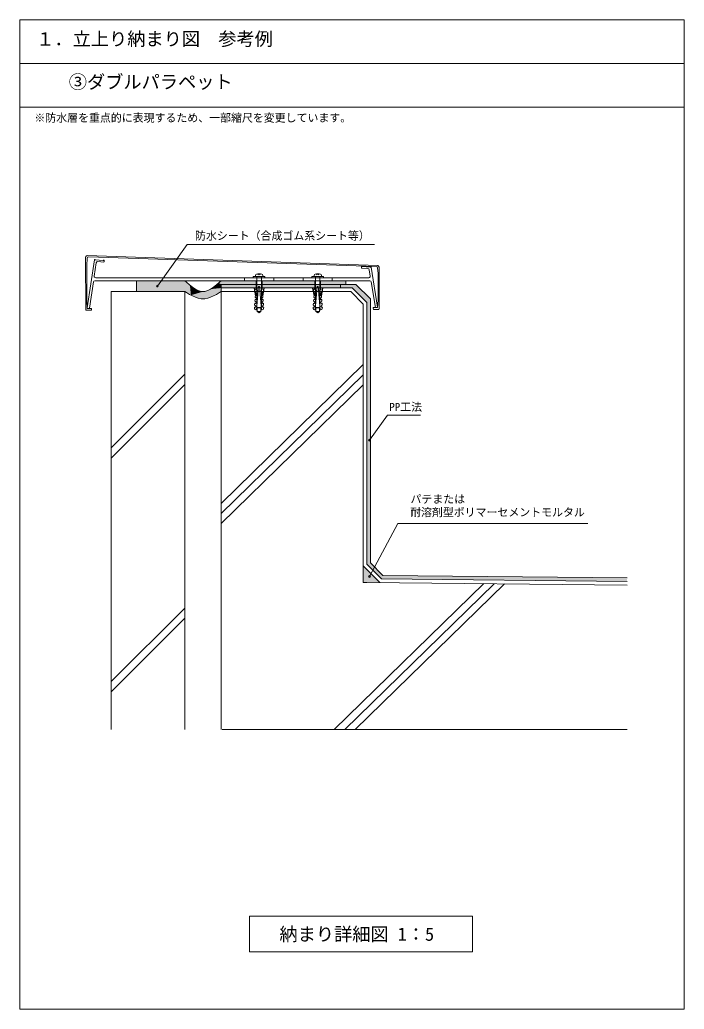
# Model space of a CAD drawing. Units: millimetres, scale not verified. Extents: x -494 to 418, y -681 to 679.
import ezdxf
from ezdxf.enums import TextEntityAlignment as Align

# ---------------------------------------------------------------- set-up
doc = ezdxf.new("R2010")
doc.units = ezdxf.units.MM
doc.header["$LTSCALE"] = 5
doc.header["$PDMODE"] = 32
doc.header["$PDSIZE"] = 2.5
for name, color, linetype, lineweight in [('0-2_付帯物', 7, 'Continuous', 18), ('0-3_文字', 2, 'Continuous', 18), ('0-4_施工箇所', 2, 'Continuous', 18), ('0-5_枠', 6, 'Continuous', 18), ('0-6_躯体', 4, 'Continuous', 18)]:
    doc.layers.add(name, color=color, linetype=linetype, lineweight=lineweight)
doc.styles.add('ＭＳ ゴシック', font='')
doc.styles.get('ＭＳ ゴシック').set_extended_font_data('MS Gothic')

msp = doc.modelspace()

# ---------------------------------------------------------------- linework, layer by layer
at = {"layer": '0-2_付帯物'}
for p, q in [((-401.492, 354.946), (-2.541, 341.231)), ((-403.639, 352.951), (-403.429, 280.443)), ((-402.129, 341.485), (-401.697, 351.665)), ((-402.129, 341.485), (-402.129, 292.243)), ((-391.423, 349.184), (-401.423, 283.067)), ((-399.557, 353.5), (-4.771, 340.09)), ((-389.005, 345.108), (-391.768, 326.842)), ((-379.427, 348.257), (-390.43, 349.072)), ((-386.88, 346.803), (-378.751, 346.201)), ((-378.429, 346.501), (-378.429, 348.22)), ((-170.458, 327.822), (-170.605, 326.143)), ((-166.946, 328.452), (-165.355, 330.043)), ((-165.355, 330.043), (-163.764, 328.452)), ((-160.251, 327.822), (-160.105, 326.143)), ((-89.963, 327.822), (-90.109, 326.143)), ((-86.45, 328.452), (-84.859, 330.043)), ((-84.859, 330.043), (-83.268, 328.452)), ((-79.756, 327.822), (-79.609, 326.143)), ((-24.688, 338.235), (-24.688, 339.907)), ((-24.411, 337.935), (-15.991, 337.312)), ((-12.687, 339.072), (-23.69, 339.887)), ((-12.727, 326.867), (-14.165, 335.641)), ((-11.695, 339.116), (-2.695, 284.223)), ((-1.989, 330.236), (-2.63, 338.255)), ((-1.989, 330.486), (-1.989, 293.643)), ((-0.689, 339.236), (-0.689, 281.793)), ((-392.978, 318.842), (-398.437, 282.748)), ((-227.219, 320.543), (-391, 320.543)), ((-389.79, 324.543), (-226.009, 324.543)), ((-13.389, 320.543), (-227.219, 320.543)), ((-14.7, 324.543), (-226.009, 324.543)), ((-185.355, 324.543), (-185.355, 320.543)), ((-173.355, 326.143), (-157.355, 326.143)), ((-173.355, 326.143), (-173.355, 324.543)), ((-173.355, 324.543), (-157.355, 324.543)), ((-169.355, 320.543), (-169.355, 312.567)), ((-161.355, 320.543), (-169.355, 320.543)), ((-168.405, 326.143), (-168.405, 283.643)), ((-162.305, 326.143), (-162.305, 283.643)), ((-161.355, 320.543), (-161.355, 312.567)), ((-157.355, 324.543), (-157.355, 326.143)), ((-145.355, 324.543), (-145.355, 320.543)), ((-104.859, 324.543), (-104.859, 320.543)), ((-92.859, 326.143), (-92.859, 324.543)), ((-92.859, 326.143), (-76.859, 326.143)), ((-92.859, 324.543), (-76.859, 324.543)), ((-80.859, 320.543), (-88.859, 320.543)), ((-88.859, 320.543), (-88.859, 312.567)), ((-87.909, 326.143), (-87.909, 283.643)), ((-81.809, 326.143), (-81.809, 283.643)), ((-80.859, 320.543), (-80.859, 312.567)), ((-76.859, 324.543), (-76.859, 326.143)), ((-64.859, 324.543), (-64.859, 320.543)), ((-5.681, 283.894), (-11.415, 318.867)), ((-170.504, 299.429), (-172.393, 310.144)), ((-169.936, 300.049), (-171.737, 310.26)), ((-170.446, 300.094), (-170.62, 298.101)), ((-169.393, 300.002), (-170.446, 300.094)), ((-169.981, 305.407), (-170.155, 303.414)), ((-168.588, 301.547), (-170.155, 303.414)), ((-168.928, 305.315), (-169.981, 305.407)), ((-169.355, 312.567), (-169.691, 308.727)), ((-168.123, 306.86), (-169.691, 308.727)), ((-166.021, 312.422), (-168.81, 280.543)), ((-164.688, 312.422), (-166.021, 312.422)), ((-161.899, 280.543), (-164.688, 312.422)), ((-161.019, 308.727), (-162.586, 306.86)), ((-160.554, 303.414), (-162.121, 301.547)), ((-160.728, 305.407), (-161.781, 305.315)), ((-161.019, 308.727), (-161.355, 312.567)), ((-160.263, 300.094), (-161.316, 300.002)), ((-158.972, 310.26), (-160.773, 300.049)), ((-160.554, 303.414), (-160.728, 305.407)), ((-160.089, 298.101), (-160.263, 300.094)), ((-158.316, 310.144), (-160.205, 299.429)), ((-90.009, 299.429), (-91.898, 310.144)), ((-89.441, 300.049), (-91.242, 310.26)), ((-89.951, 300.094), (-90.125, 298.101)), ((-88.898, 300.002), (-89.951, 300.094)), ((-89.486, 305.407), (-89.66, 303.414)), ((-88.093, 301.547), (-89.66, 303.414)), ((-88.433, 305.315), (-89.486, 305.407)), ((-88.859, 312.567), (-89.195, 308.727)), ((-87.628, 306.86), (-89.195, 308.727)), ((-85.526, 312.422), (-88.315, 280.543)), ((-84.193, 312.422), (-85.526, 312.422)), ((-81.404, 280.543), (-84.193, 312.422)), ((-80.523, 308.727), (-82.091, 306.86)), ((-80.059, 303.414), (-81.626, 301.547)), ((-80.233, 305.407), (-81.286, 305.315)), ((-80.523, 308.727), (-80.859, 312.567)), ((-79.768, 300.094), (-80.821, 300.002)), ((-78.477, 310.26), (-80.278, 300.049)), ((-80.059, 303.414), (-80.233, 305.407)), ((-79.594, 298.101), (-79.768, 300.094)), ((-77.821, 310.144), (-79.71, 299.429)), ((-402.129, 292.243), (-401.329, 282.493)), ((-169.983, 285.608), (-171.55, 287.475)), ((-169.518, 290.921), (-171.085, 292.788)), ((-169.053, 296.234), (-170.62, 298.101)), ((-160.089, 298.101), (-161.656, 296.234)), ((-159.624, 292.788), (-161.191, 290.921)), ((-159.798, 294.781), (-160.852, 294.688)), ((-159.159, 287.475), (-160.726, 285.608)), ((-159.334, 289.468), (-160.387, 289.375)), ((-159.624, 292.788), (-159.798, 294.781)), ((-159.159, 287.475), (-159.334, 289.468)), ((-89.488, 285.608), (-91.055, 287.475)), ((-89.023, 290.921), (-90.59, 292.788)), ((-88.558, 296.234), (-90.125, 298.101)), ((-79.594, 298.101), (-81.161, 296.234)), ((-79.129, 292.788), (-80.696, 290.921)), ((-79.303, 294.781), (-80.356, 294.688)), ((-78.664, 287.475), (-80.231, 285.608)), ((-78.839, 289.468), (-79.892, 289.375)), ((-79.129, 292.788), (-79.303, 294.781)), ((-78.664, 287.475), (-78.839, 289.468)), ((-1.989, 293.643), (-2.789, 283.643)), ((-396.429, 279.943), (-402.929, 279.943)), ((-395.929, 282.493), (-401.329, 282.493)), ((-398.728, 282.493), (-400.929, 282.493)), ((-395.429, 281.993), (-395.429, 280.943)), ((-171.508, 282.267), (-171.84, 284.155)), ((-170.787, 284.062), (-171.84, 284.155)), ((-168.81, 280.543), (-169.712, 280.622)), ((-168.405, 283.643), (-167.895, 283.133)), ((-168.405, 283.643), (-162.305, 283.643)), ((-167.895, 283.133), (-167.895, 278.183)), ((-167.895, 283.133), (-162.815, 283.133)), ((-167.895, 278.183), (-165.355, 276.143)), ((-167.895, 278.183), (-162.815, 278.183)), ((-162.815, 278.183), (-165.355, 276.143)), ((-162.305, 283.643), (-162.815, 283.133)), ((-162.815, 283.133), (-162.815, 278.183)), ((-160.997, 280.622), (-161.899, 280.543)), ((-158.869, 284.155), (-159.922, 284.062)), ((-158.869, 284.155), (-159.202, 282.267)), ((-91.012, 282.267), (-91.345, 284.155)), ((-90.292, 284.062), (-91.345, 284.155)), ((-88.315, 280.543), (-89.217, 280.622)), ((-87.909, 283.643), (-87.399, 283.133)), ((-87.909, 283.643), (-81.809, 283.643)), ((-87.399, 283.133), (-82.319, 283.133)), ((-87.399, 283.133), (-87.399, 278.183)), ((-87.399, 278.183), (-84.859, 276.143)), ((-87.399, 278.183), (-82.319, 278.183)), ((-82.319, 278.183), (-84.859, 276.143)), ((-81.809, 283.643), (-82.319, 283.133)), ((-82.319, 283.133), (-82.319, 278.183)), ((-80.502, 280.622), (-81.404, 280.543)), ((-78.374, 284.155), (-79.427, 284.062)), ((-78.374, 284.155), (-78.706, 282.267)), ((-8.689, 283.143), (-8.689, 282.093)), ((-8.189, 283.643), (-2.789, 283.643)), ((-7.689, 281.093), (-1.189, 281.093)), ((-5.385, 283.643), (-3.189, 283.643))]:
    msp.add_line(p, q, dxfattribs=at)
for points in [[(-170.322, 289.375), (-171.375, 289.468), (-171.55, 287.475)], [(-169.858, 294.688), (-170.911, 294.781), (-171.085, 292.788)], [(-89.827, 289.375), (-90.88, 289.468), (-91.055, 287.475)], [(-89.362, 294.688), (-90.415, 294.781), (-90.59, 292.788)]]:
    msp.add_lwpolyline(points, dxfattribs=at)
for centre, radius, start, end in [((-401.639, 352.951), 2, 85.78818, 180), ((-399.704, 351.505), 2, 85.78818, 175.42608), ((-390.929, 349.109), 0.5, 355.76394, 171.39928), ((-387.028, 344.809), 2, 85.76394, 171.39928), ((-378.929, 348.22), 0.5, 0, 175.76394), ((-378.729, 346.501), 0.3, 265.76394, 0), ((-24.189, 339.924), 0.5, 355.76394, 182.03378), ((-4.624, 338.096), 2, 4.57392, 94.21182), ((-2.689, 339.236), 2, 0, 85.76394), ((-389.79, 326.543), 2, 171.39928, 270), ((-168.515, 327.653), 1.95, 105.88085, 175), ((-165.355, 316.543), 13.5, 74.11915, 105.88085), ((-162.194, 327.653), 1.95, 5, 74.11915), ((-88.02, 327.653), 1.95, 105.88085, 175), ((-84.859, 316.543), 13.5, 74.11915, 105.88085), ((-81.699, 327.653), 1.95, 5, 74.11915), ((-24.388, 338.235), 0.3, 179.99422, 265.76394), ((-16.139, 335.317), 2, 9.3111, 85.76394), ((-14.7, 326.543), 2, 270, 9.3111), ((-12.189, 339.036), 0.5, 9.3111, 175.76394), ((-391, 318.543), 2, 90, 171.39928), ((-13.389, 318.543), 2, 9.3111, 90), ((-172.065, 310.202), 0.333, 10.01447, 189.9772), ((-169.311, 300.941), 0.943, 265.00798, 40.00058), ((-168.846, 306.254), 0.943, 265.00884, 39.993), ((-161.863, 306.254), 0.943, 140.007, 274.99116), ((-161.399, 300.941), 0.943, 139.99942, 274.99202), ((-158.644, 310.202), 0.333, 350.01795, 169.9904), ((-91.57, 310.202), 0.333, 10.01447, 189.9772), ((-88.815, 300.941), 0.943, 265.00798, 40.00058), ((-88.351, 306.254), 0.943, 265.00884, 39.993), ((-81.368, 306.254), 0.943, 140.007, 274.99116), ((-80.903, 300.941), 0.943, 139.99942, 274.99202), ((-78.149, 310.202), 0.333, 350.01795, 169.9904), ((-170.705, 285.002), 0.943, 264.99812, 40.00693), ((-170.24, 290.315), 0.943, 264.99899, 39.99936), ((-169.775, 295.628), 0.943, 264.99899, 40.00693), ((-160.934, 295.628), 0.943, 139.99942, 274.99116), ((-160.469, 290.315), 0.943, 140.007, 274.99116), ((-160.004, 285.002), 0.943, 139.99942, 274.99202), ((-90.21, 285.002), 0.943, 264.99812, 40.00693), ((-89.745, 290.315), 0.943, 264.99899, 39.99936), ((-89.28, 295.628), 0.943, 264.99899, 40.00693), ((-80.439, 295.628), 0.943, 139.99942, 274.99116), ((-79.974, 290.315), 0.943, 140.007, 274.99116), ((-79.509, 285.002), 0.943, 139.99942, 274.99202), ((-402.929, 280.443), 0.5, 180, 270), ((-400.929, 282.993), 0.5, 171.39928, 270), ((-398.734, 282.792), 0.3, 271.03461, 351.39928), ((-396.429, 280.943), 1, 270, 0), ((-395.929, 281.993), 0.5, 0, 90), ((-169.538, 282.615), 2, 190.00042, 264.99512), ((-161.171, 282.615), 2, 274.99559, 349.99796), ((-89.043, 282.615), 2, 190.00042, 264.99512), ((-80.676, 282.615), 2, 274.99559, 349.99796), ((-8.189, 283.143), 0.5, 90, 180), ((-7.689, 282.093), 1, 180, 270), ((-5.385, 283.943), 0.3, 189.3111, 270), ((-3.189, 284.143), 0.5, 270, 9.3111), ((-1.189, 281.593), 0.5, 270, 0)]:
    msp.add_arc(centre, radius, start, end, dxfattribs=at)
at = {"layer": '0-3_文字', "color": 4}
for p, q in [((-305.164, 313.176), (-264.261, 370.191)), ((-264.261, 370.191), (-251.761, 370.191)), ((-251.761, 370.191), (-6.714, 370.191)), ((-13.752, 101.231), (11.046, 135.797)), ((11.046, 135.797), (23.539, 135.797)), ((23.539, 135.797), (56.212, 135.797))]:
    msp.add_line(p, q, dxfattribs=at)
msp.add_lwpolyline([(286.132, -13.429), (24.968, -13.429), (-13.75, -86.026)], dxfattribs=at)
msp.add_lwpolyline([(-178.548, -552.781), (127.476, -552.781), (127.476, -602.008), (-178.548, -602.008)], close=True, dxfattribs=at)
for p in [(-305.164, 313.176), (-13.752, 101.231), (-13.75, -86.026)]:
    msp.add_point(p, dxfattribs=at)
at = {"layer": '0-3_文字'}
for points in [[(-266.282, 319.149), (-267.491, 320.54), (-333.896, 320.304)], [(-333.896, 320.304), (-333.896, 305.501), (-267.491, 305.501)], [(-266.282, 319.149), (-333.896, 320.304), (-267.491, 305.501)], [(-266.282, 319.149), (-267.491, 305.501), (-259.007, 300.622)], [(-260.462, 314.299), (-266.282, 319.149), (-259.007, 300.622)], [(-257.164, 311.389), (-260.462, 314.299), (-259.007, 300.622)], [(-217.418, 315.501), (-226.125, 313.135), (-232.527, 308.867)], [(-217.418, 310.501), (-217.418, 315.501), (-232.527, 308.867)], [(-217.418, 315.501), (-220.693, 317.403), (-226.125, 313.135)], [(-169.355, 315.501), (-217.418, 320.54), (-220.693, 317.403)], [(-217.418, 315.501), (-169.355, 315.501), (-220.693, 317.403)], [(-169.355, 315.501), (-169.355, 320.543), (-217.418, 320.54)], [(-161.355, 320.543), (-161.355, 315.398), (-88.859, 320.543), (-88.859, 315.501)], [(-80.859, 320.543), (-80.859, 315.501), (-46.498, 320.534), (-46.498, 315.526)], [(-259.007, 300.622), (-250.374, 307.315), (-257.164, 311.389)], [(-259.007, 300.622), (-217.418, 305.501), (-217.418, 310.501)], [(-259.007, 300.622), (-217.418, 310.501), (-239.316, 305.957)], [(-259.007, 300.622), (-245.33, 305.375), (-250.374, 307.315)], [(-259.007, 300.622), (-239.316, 305.957), (-242.808, 305.375)], [(-259.007, 300.622), (-223.312, 302.174), (-217.418, 305.501)], [(-259.007, 300.622), (-242.808, 305.375), (-245.33, 305.375)], [(-259.007, 300.622), (-230.587, 298.488), (-223.312, 302.174)], [(-259.007, 300.622), (-252.508, 297.712), (-246.979, 295.869)], [(-259.007, 300.622), (-246.979, 295.869), (-241.062, 295.772)], [(-259.007, 300.622), (-241.062, 295.772), (-234.758, 296.548)], [(-259.007, 300.622), (-234.758, 296.548), (-230.587, 298.488)], [(-217.418, 310.501), (-232.527, 308.867), (-239.316, 305.957)]]:
    msp.add_solid(points, dxfattribs=at)
at = {"layer": '0-3_文字', "color": 8}
msp.add_solid([(-22.411, -71.364), (-22.418, -94.299), (0.474, -94.478)], dxfattribs=at)
at = {"layer": '0-4_施工箇所'}
for p, q in [((-32.418, 315.501), (-217.418, 315.501)), ((-53.637, 315.501), (-53.637, 310.501)), ((-32.418, 315.501), (-12.418, 295.501)), ((-37.418, 310.501), (-217.418, 310.501)), ((-37.418, 310.501), (-17.418, 290.501)), ((-17.418, 290.501), (-17.418, -69.299)), ((-12.418, 295.501), (-12.418, -67.243)), ((-12.418, -67.243), (4.687, -84.52)), ((-22.411, -71.364), (0.474, -94.478)), ((-17.418, -69.299), (2.581, -89.499)), ((-22.418, -89.299), (-22.418, -94.299)), ((-22.418, -94.299), (-17.418, -94.299)), ((339.951, -97.873), (-17.468, -94.299)), ((340.001, -92.873), (2.581, -89.499)), ((340.001, -87.873), (4.687, -84.52))]:
    msp.add_line(p, q, dxfattribs=at)
msp.add_lwpolyline([(-22.418, -89.299), (-22.418, -69.299), (-22.418, 288.43), (-39.489, 305.501), (-217.418, 305.501)], dxfattribs=at)
at = {"layer": '0-5_枠'}
for p, q in [((-494.072, 679.147), (-494.072, -680.853)), ((418.428, 679.147), (-494.072, 679.147)), ((418.428, 679.147), (418.428, -680.853)), ((418.428, 619.147), (-494.072, 619.147)), ((418.428, 559.147), (-494.072, 559.147)), ((418.428, -680.853), (-494.072, -680.853))]:
    msp.add_line(p, q, dxfattribs=at)
at = {"layer": '0-6_躯体'}
for p, q in [((-333.896, 305.241), (-333.896, 320.304)), ((-217.418, 292.213), (-217.418, 315.501)), ((-46.498, 320.534), (-46.498, 315.526)), ((-368.641, 292.213), (-368.641, 305.501)), ((-368.641, 305.501), (-267.491, 305.501)), ((-267.491, 292.213), (-267.491, 305.501)), ((-368.641, 292.213), (-368.641, -296.604)), ((-267.491, 292.213), (-267.491, -296.604)), ((-217.418, 292.213), (-217.418, -296.604)), ((-217.453, 14.487), (-22.418, 205.125)), ((-267.491, 191.817), (-368.384, 90.924)), ((-217.418, 0.538), (-22.418, 191.142)), ((-267.491, 177.675), (-368.336, 76.83)), ((-217.418, -13.446), (-22.418, 177.158)), ((-17.418, 182.045), (-17.383, 182.08)), ((-62.172, -296.604), (143.156, -95.905)), ((-47.866, -296.604), (157.317, -96.047)), ((-33.56, -296.604), (171.478, -96.189)), ((-267.491, -129.374), (-368.384, -230.267)), ((-267.491, -143.516), (-368.336, -244.361)), ((-38.641, -296.604), (-216.262, -296.604)), ((-38.641, -296.604), (340.001, -296.604))]:
    msp.add_line(p, q, dxfattribs=at)
for points in [[(-267.491, 320.54), (-265.134, 318.428), (-261.07, 314.895), (-257.005, 311.667), (-252.941, 308.936), (-248.877, 306.894), (-244.812, 305.733), (-242.455, 305.54), (-240.098, 305.733), (-236.033, 306.894), (-231.969, 308.936), (-227.905, 311.667), (-223.84, 314.895), (-219.776, 318.428), (-217.418, 320.54)], [(-267.491, 305.501), (-265.134, 304.093), (-261.07, 301.738), (-257.005, 299.586), (-252.941, 297.765), (-248.877, 296.403), (-244.812, 295.63), (-242.455, 295.501), (-240.098, 295.63), (-236.033, 296.403), (-231.969, 297.765), (-227.905, 299.586), (-223.84, 301.738), (-219.776, 304.093), (-217.418, 305.501)]]:
    msp.add_lwpolyline(points, dxfattribs=at)
at = {"layer": '0-6_躯体', "color": 7}
for points in [[(-217.386, 315.354), (-217.418, 315.501), (-217.418, 310.501)], [(-217.386, 315.354), (-217.418, 310.501), (-37.418, 310.501)], [(-32.418, 315.501), (-217.386, 315.354), (-37.418, 310.501)], [(-32.418, 315.501), (-37.418, 310.501), (-17.418, 290.501)], [(-17.418, 290.501), (-12.418, 295.501), (-32.418, 315.501)], [(-17.418, -69.299), (-12.418, -67.243), (-12.418, 295.501)], [(-17.418, 290.501), (-17.418, -69.299), (-12.418, 295.501)], [(-17.418, -69.299), (2.581, -89.499), (-12.418, -67.243)], [(2.581, -89.499), (4.687, -84.52), (-12.418, -67.243)], [(2.581, -89.499), (340.001, -87.873), (4.687, -84.52)], [(2.581, -89.499), (340.001, -92.873), (340.001, -87.873)]]:
    msp.add_solid(points, dxfattribs=at)

# ---------------------------------------------------------------- texts
at = {"layer": '0-3_文字', "color": 7, "style": 'ＭＳ ゴシック'}
for s, height, p in [('１．立上り納まり図\u3000参考例', 18.33, (-471.509, 638.217)), ('③ダブルパラペット', 18.33, (-426.811, 579.094)), ('防水シート（合成ゴム系シート等）', 11, (-253.468, 373.501)), ('PP工法', 11, (13.473, 138.168)), ('パテまたは', 11, (42.489, 11.488)), ('耐溶剤型ポリマーセメントモルタル', 11, (41.885, -6.629))]:
    msp.add_text(s, height=height, dxfattribs=at).set_placement(p, align=Align.BOTTOM_LEFT)
at = {"layer": '0-3_文字', "color": 4, "style": 'ＭＳ ゴシック'}
for s, height, p in [('※防水層を重点的に表現するため、一部縮尺を変更しています。', 11, (-474.082, 535.588)), ('納まり詳細図 1：5', 18.33, (-137.473, -592.306))]:
    msp.add_text(s, height=height, dxfattribs=at).set_placement(p, align=Align.BOTTOM_LEFT)

doc.saveas('drawing.dxf')
